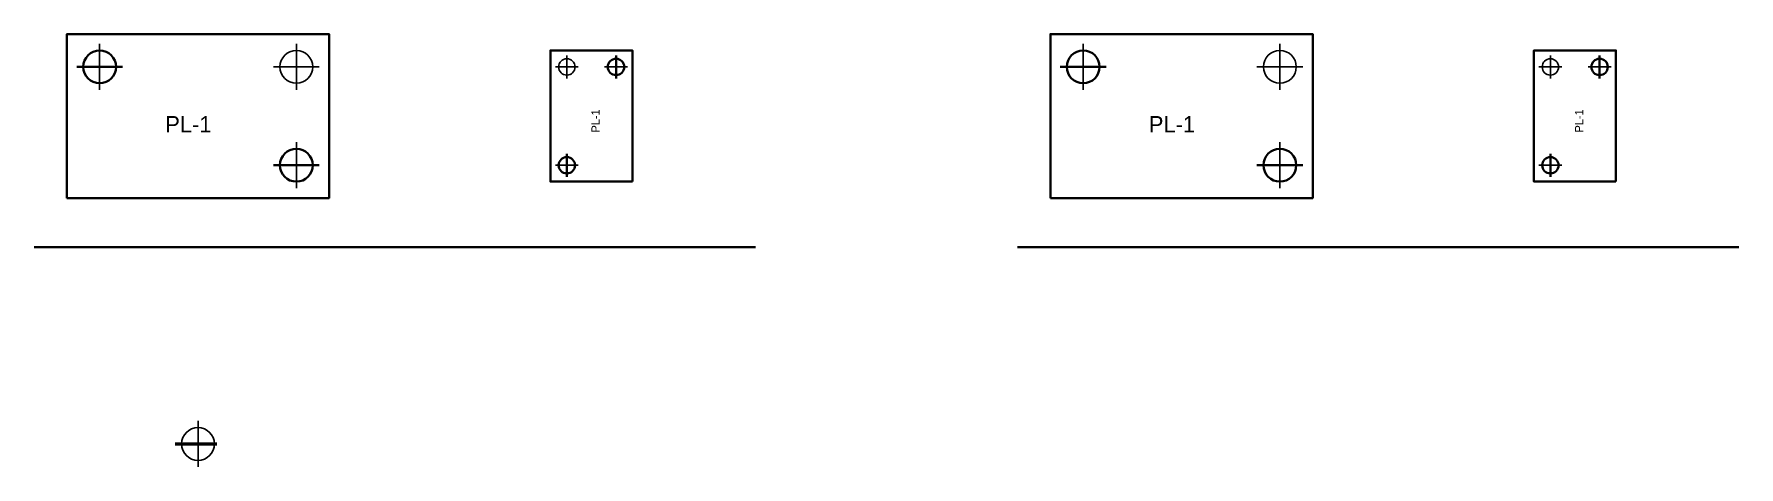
# Model space of a CAD drawing. Header units: millimetres. Extents: x -50 to 470, y -107 to 25.
import ezdxf

# ---------------------------------------------------------------- set-up
doc = ezdxf.new("R2010")
doc.units = ezdxf.units.MM
doc.linetypes.add('DASHED', pattern=[19.05, 12.7, -6.35])
doc.layers.add('EQUIP', color=3, linetype='Continuous', lineweight=35)
doc.layers.add('HARDWARE', color=30, linetype='Continuous', lineweight=25)

# ---------------------------------------------------------------- blocks, each defined once
blk = doc.blocks.new('BOLT')
at = {"linetype": 'ByBlock', "lineweight": -2}
blk.add_line((-7, 0), (7, 0), dxfattribs=at)
at = {"color": 0}
blk.add_circle((0, 0), 5, dxfattribs=at)
at = {"layer": 'HARDWARE', "color": 2}
blk.add_line((0, -7), (0, 7), dxfattribs=at)
blk = doc.blocks.new('PLATE')
at = {"color": 0}
blk.add_lwpolyline([(-40, -25), (40, -25), (40, 25), (-40, 25)], close=True, dxfattribs=at)
blk.add_blockref('BOLT', (-30, 15), dxfattribs=at)
at = {"color": 4}
blk.add_blockref('BOLT', (30, -15), dxfattribs=at)
at = {"layer": 'HARDWARE'}
blk.add_blockref('BOLT', (30, 15), dxfattribs=at)
at = {"color": 0}
blk.add_text('PL-1', height=5, dxfattribs=at).set_placement((-10, -5))
blk = doc.blocks.new('ASSY')
blk.add_line((-50, -40), (170, -40))
at = {"color": 0}
blk.add_blockref('PLATE', (0, 0), dxfattribs=at)
at = {"color": 6, "xscale": 0.5, "yscale": 0.5, "zscale": 0.5, "rotation": 90}
blk.add_blockref('PLATE', (120, 0), dxfattribs=at)

msp = doc.modelspace()

# ---------------------------------------------------------------- block references
at = {"layer": 'EQUIP'}
msp.add_blockref('ASSY', (0, 0), dxfattribs=at)
at = {"layer": 'EQUIP', "color": 1}
msp.add_blockref('ASSY', (300, 0), dxfattribs=at)
at = {"layer": 'HARDWARE', "linetype": 'DASHED', "lineweight": 50}
msp.add_blockref('BOLT', (0, -100), dxfattribs=at)

doc.saveas('drawing.dxf')
